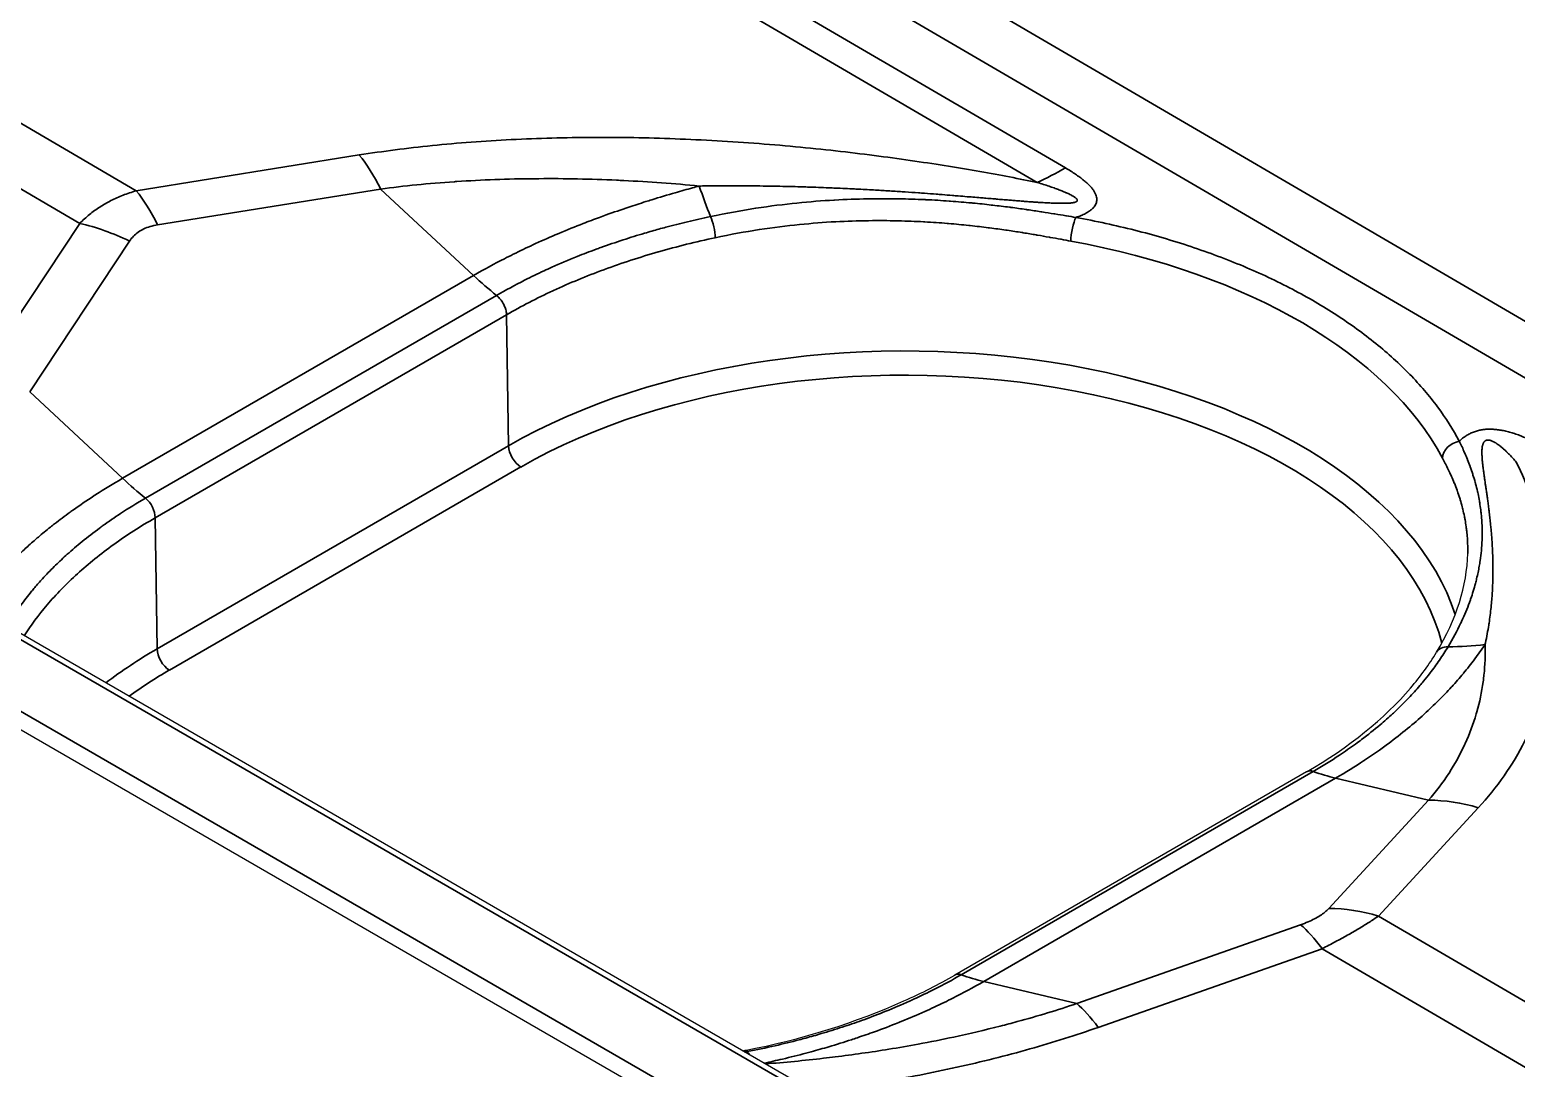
# Model space of a CAD drawing. Header units: millimetres. Extents: x 68 to 2000, y 100 to 2870.
# Drawn here: x 1213.49 to 1234.73, y 892.39 to 907.22 of the extents above; entities that cross this region are included whole.
import ezdxf

# ---------------------------------------------------------------- set-up
doc = ezdxf.new("R2010")
doc.units = ezdxf.units.MM
doc.header["$LTSCALE"] = 10
doc.layers.add('_Sichtbarkanten', color=7, linetype='Continuous', lineweight=25)
doc.layers.add('Sichtbar schmal (ISO)', color=7, linetype='Continuous', lineweight=35)

msp = doc.modelspace()

# ---------------------------------------------------------------- linework, layer by layer
at = {"layer": '_Sichtbarkanten'}
for p, q in [((1444.933, 764.903), (1198.866, 906.97)), ((1443.376, 764.428), (1197.94, 906.131)), ((1231.735, 896.627), (1226.71, 893.726))]:
    msp.add_line(p, q, dxfattribs=at)
for points in [[(1233.591, 898.334), (1233.877, 898.805), (1234.026, 899.287), (1234.036, 899.742)], [(1223.681, 892.644), (1223.691, 892.645), (1223.701, 892.647), (1223.711, 892.649)]]:
    msp.add_open_spline(points, degree=3, dxfattribs=at)
for points, knots in [([(1231.735, 896.627), (1232.338, 896.976), (1232.846, 897.386), (1233.362, 897.989), (1233.486, 898.16), (1233.591, 898.334)], [0, 0, 0, 0, 0.5177613, 0.5177613, 0.7136359, 0.7136359, 0.7136359, 0.7136359]), ([(1223.711, 892.649), (1224.527, 892.808), (1225.304, 893.051), (1226.238, 893.47), (1226.482, 893.594), (1226.71, 893.726)], [0, 0, 0, 0, 0.5206183, 0.5206183, 0.716788, 0.716788, 0.716788, 0.716788])]:
    msp.add_open_spline(points, degree=3, knots=knots, dxfattribs=at)
at = {"layer": 'Sichtbar schmal (ISO)'}
for p, q in [((1306.095, 861.491), (1217.65, 913.099)), ((1305.74, 860.887), (1217.295, 912.495)), ((1216.402, 912.184), (1228.29, 905.249)), ((1215.998, 911.978), (1227.887, 905.042)), ((1215.015, 904.922), (1208.562, 908.687)), ((1214.208, 904.456), (1207.755, 908.221)), ((1444.808, 764.891), (1198.741, 906.958)), ((1197.845, 906.448), (1443.925, 764.374)), ((1218.202, 905.433), (1215.015, 904.922)), ((1218.507, 904.947), (1215.321, 904.436)), ((1218.507, 904.947), (1219.834, 903.713)), ((1214.208, 904.456), (1212.784, 902.305)), ((1214.918, 904.203), (1213.494, 902.053)), ((1219.834, 903.713), (1214.821, 900.818)), ((1220.161, 903.428), (1215.148, 900.533)), ((1220.306, 903.152), (1215.286, 900.253)), ((1220.334, 901.281), (1220.306, 903.152)), ((1213.494, 902.053), (1214.821, 900.818)), ((1220.334, 901.281), (1215.314, 898.383)), ((1220.511, 900.979), (1215.49, 898.08)), ((1215.314, 898.383), (1215.286, 900.253)), ((1226.8, 893.729), (1231.827, 896.631)), ((1232.149, 896.536), (1227.122, 893.634)), ((1233.477, 896.221), (1232.149, 896.536)), ((1232.052, 894.676), (1233.477, 896.221)), ((1232.762, 894.568), (1234.187, 896.114)), ((1280.423, 866.763), (1232.762, 894.568)), ((1228.45, 893.318), (1231.648, 894.443)), ((1228.756, 892.978), (1231.955, 894.102)), ((1279.616, 866.297), (1231.955, 894.102)), ((1228.45, 893.318), (1227.122, 893.634))]:
    msp.add_line(p, q, dxfattribs=at)
for centre, major_axis, ratio, start_param, end_param in [((1217.991, 903.294), (0.396, -2.468), 0.393811, 2.240031, 2.552528), ((1228.308, 909.32), (-2.52, -4.319), 0.574315, 0.673632, 0.787998), ((1214.804, 902.783), (0.396, -2.468), 0.393812, 2.240031, 2.552527), ((1223.54, 907.946), (-0.844, 4.928), 0.236304, 2.17315, 2.288704), ((1214.401, 902.55), (2.085, -1.38), 0.678392, 1.764791, 2.077288), ((1223.202, 904.385), (0.052, -0.244), 0.269782, 0.942111, 2.278228), ((1228.439, 904.338), (-0.045, -0.246), 0.238135, 3.782038, 5.332942), ((1225.993, 899.751), (8.042, -0.038), 0.580459, 0.30252, 1.27411), ((1220.868, 907.02), (-2.5, 4.33), 0.57735, 2.059502, 2.15499), ((1225.994, 898.014), (8.004, 0), 0.57735, 0.187422, 2.356194), ((1225.994, 897.813), (7.754, 0), 0.57735, 0.145717, 2.356194), ((1220.511, 901.183), (-0.125, 0.217), 0.57735, 0.802851, 2.356194), ((1233.915, 901.144), (-0.221, -0.117), 0.777395, 4.31652, 5.872305), ((1215.854, 904.125), (-2.5, 4.33), 0.57735, 2.059502, 2.15499), ((1215.111, 900.353), (0.121, -0.219), 0.577894, 0.813793, 2.165788), ((1220.974, 895.115), (-8.004, 0), 0.57735, 5.497787, 5.637259), ((1215.49, 898.284), (-0.125, 0.217), 0.57735, 0.802851, 2.356194), ((1233.805, 898.204), (-0.214, 0.13), 0.761329, 5.358067, 6.283188), ((1232.758, 902.572), (-4.437, 2.305), 0.780416, 2.165698, 2.280299), ((1220.974, 894.915), (-7.754, 0), 0.57735, 5.497787, 5.609846), ((1231.86, 896.411), (-0.125, 0.217), 0.589752, 5.690913, 6.283679), ((1231.151, 901.029), (-2.5, 4.33), 0.57735, 2.548763, 2.642415), ((1233.976, 893.975), (-1.838, 1.695), 0.802198, 5.25698, 5.569476), ((1232.551, 892.429), (-1.838, 1.695), 0.802198, 5.25698, 5.569476), ((1232.147, 892.196), (-0.829, 2.359), 0.270007, 5.552685, 5.865182), ((1226.123, 898.127), (-2.5, 4.33), 0.57735, 2.548763, 2.642415), ((1228.949, 891.072), (-0.829, 2.359), 0.270006, 5.552685, 5.865181), ((1223.759, 892.404), (-0.048, 0.245), 0.282003, 5.850874, 6.283188), ((1223.457, 897.202), (-0.846, 4.928), 0.236752, 2.715047, 2.741233)]:
    msp.add_ellipse(centre, major_axis=major_axis, ratio=ratio, start_param=start_param, end_param=end_param, dxfattribs=at)
for points, knots in [([(1227.887, 905.042), (1227.632, 905.093), (1227.36, 905.145), (1227.068, 905.196), (1226.777, 905.247), (1226.468, 905.298), (1226.136, 905.346), (1225.804, 905.395), (1225.45, 905.442), (1225.077, 905.484), (1224.704, 905.527), (1224.311, 905.565), (1223.913, 905.595), (1223.514, 905.626), (1223.109, 905.649), (1222.712, 905.664), (1222.316, 905.679), (1221.927, 905.686), (1221.537, 905.684), (1221.147, 905.682), (1220.757, 905.672), (1220.372, 905.653), (1219.988, 905.634), (1219.609, 905.605), (1219.246, 905.568), (1218.883, 905.531), (1218.536, 905.486), (1218.202, 905.433)], [0, 0, 0, 0, 0.111111, 0.111111, 0.111111, 0.222222, 0.222222, 0.222222, 0.333333, 0.333333, 0.333333, 0.444444, 0.444444, 0.444444, 0.555556, 0.555556, 0.555556, 0.666667, 0.666667, 0.666667, 0.777778, 0.777778, 0.777778, 0.888889, 0.888889, 0.888889, 1, 1, 1, 1]), ([(1223.059, 904.99), (1222.7, 905.024), (1222.34, 905.051), (1221.981, 905.068), (1221.946, 905.07), (1221.911, 905.072), (1221.877, 905.073), (1221.505, 905.09), (1221.135, 905.098), (1220.768, 905.095), (1220.746, 905.095), (1220.723, 905.095), (1220.7, 905.095), (1220.323, 905.092), (1219.95, 905.078), (1219.593, 905.054), (1219.582, 905.054), (1219.571, 905.053), (1219.56, 905.052), (1219.193, 905.027), (1218.842, 904.992), (1218.507, 904.947)], [0.0000012, 0.0000012, 0.0000012, 0.0000012, 0.2280253, 0.2280253, 0.2280253, 0.25, 0.25, 0.25, 0.4854101, 0.4854101, 0.4854101, 0.5, 0.5, 0.5, 0.7427016, 0.7427016, 0.7427016, 0.75, 0.75, 0.75, 1, 1, 1, 1]), ([(1228.29, 905.249), (1228.317, 905.233), (1228.342, 905.218), (1228.366, 905.203), (1228.389, 905.188), (1228.412, 905.173), (1228.433, 905.159), (1228.454, 905.145), (1228.474, 905.13), (1228.493, 905.117), (1228.512, 905.103), (1228.53, 905.089), (1228.547, 905.075), (1228.563, 905.062), (1228.579, 905.048), (1228.593, 905.035), (1228.608, 905.022), (1228.621, 905.009), (1228.633, 904.996), (1228.646, 904.983), (1228.657, 904.97), (1228.667, 904.958), (1228.677, 904.945), (1228.687, 904.933), (1228.695, 904.92), (1228.703, 904.908), (1228.71, 904.896), (1228.715, 904.884), (1228.721, 904.872), (1228.726, 904.86), (1228.729, 904.849), (1228.733, 904.838), (1228.735, 904.826), (1228.736, 904.816), (1228.738, 904.805), (1228.738, 904.794), (1228.737, 904.783), (1228.736, 904.773), (1228.734, 904.762), (1228.731, 904.752), (1228.728, 904.742), (1228.724, 904.732), (1228.718, 904.722), (1228.713, 904.712), (1228.706, 904.701), (1228.698, 904.691), (1228.689, 904.681), (1228.679, 904.67), (1228.667, 904.66), (1228.655, 904.65), (1228.642, 904.639), (1228.626, 904.629), (1228.611, 904.618), (1228.593, 904.608), (1228.574, 904.598), (1228.555, 904.588), (1228.534, 904.578), (1228.512, 904.569), (1228.489, 904.559), (1228.465, 904.55), (1228.44, 904.541)], [0, 0, 0, 0, 0.05, 0.05, 0.05, 0.1, 0.1, 0.1, 0.15, 0.15, 0.15, 0.2, 0.2, 0.2, 0.25, 0.25, 0.25, 0.3, 0.3, 0.3, 0.35, 0.35, 0.35, 0.4, 0.4, 0.4, 0.45, 0.45, 0.45, 0.5, 0.5, 0.5, 0.55, 0.55, 0.55, 0.6, 0.6, 0.6, 0.65, 0.65, 0.65, 0.7, 0.7, 0.7, 0.75, 0.75, 0.75, 0.8, 0.8, 0.8, 0.85, 0.85, 0.85, 0.9, 0.9, 0.9, 0.95, 0.95, 0.95, 1, 1, 1, 1]), ([(1215.015, 904.922), (1214.95, 904.903), (1214.887, 904.882), (1214.827, 904.859), (1214.767, 904.835), (1214.709, 904.81), (1214.654, 904.782), (1214.599, 904.753), (1214.546, 904.723), (1214.495, 904.69), (1214.444, 904.657), (1214.395, 904.621), (1214.347, 904.582), (1214.299, 904.543), (1214.253, 904.501), (1214.208, 904.456)], [0.000001, 0.000001, 0.000001, 0.000001, 0.2, 0.2, 0.2, 0.4, 0.4, 0.4, 0.6, 0.6, 0.6, 0.8, 0.8, 0.8, 1, 1, 1, 1]), ([(1223.059, 904.99), (1223.027, 904.981), (1222.996, 904.973), (1222.964, 904.964), (1222.881, 904.941), (1222.798, 904.918), (1222.716, 904.894), (1222.603, 904.862), (1222.491, 904.828), (1222.38, 904.794), (1222.35, 904.785), (1222.321, 904.776), (1222.293, 904.767), (1222.211, 904.741), (1222.131, 904.715), (1222.051, 904.688), (1221.943, 904.652), (1221.836, 904.615), (1221.728, 904.577), (1221.697, 904.565), (1221.666, 904.554), (1221.635, 904.543), (1221.557, 904.514), (1221.478, 904.485), (1221.398, 904.454), (1221.286, 904.41), (1221.171, 904.364), (1221.052, 904.314), (1221.035, 904.307), (1221.019, 904.3), (1221.002, 904.293), (1220.898, 904.248), (1220.791, 904.201), (1220.679, 904.149), (1220.589, 904.108), (1220.497, 904.063), (1220.401, 904.016), (1220.359, 903.995), (1220.317, 903.974), (1220.275, 903.952), (1220.134, 903.88), (1219.986, 903.8), (1219.834, 903.713)], [0.0000017, 0.0000017, 0.0000017, 0.0000017, 0.0305648, 0.0305648, 0.0305648, 0.1111111, 0.1111111, 0.1111111, 0.2222222, 0.2222222, 0.2222222, 0.251408, 0.251408, 0.251408, 0.3333333, 0.3333333, 0.3333333, 0.4444444, 0.4444444, 0.4444444, 0.4761558, 0.4761558, 0.4761558, 0.5555556, 0.5555556, 0.5555556, 0.6666667, 0.6666667, 0.6666667, 0.6818987, 0.6818987, 0.6818987, 0.7777778, 0.7777778, 0.7777778, 0.8553438, 0.8553438, 0.8553438, 0.8888889, 0.8888889, 0.8888889, 1, 1, 1, 1]), ([(1227.887, 905.042), (1227.917, 905.033), (1227.947, 905.023), (1227.975, 905.014), (1228.003, 905.005), (1228.029, 904.996), (1228.055, 904.987), (1228.08, 904.978), (1228.104, 904.97), (1228.127, 904.962), (1228.15, 904.953), (1228.171, 904.945), (1228.192, 904.938), (1228.193, 904.937), (1228.195, 904.936), (1228.197, 904.936), (1228.215, 904.928), (1228.233, 904.922), (1228.249, 904.915), (1228.251, 904.914), (1228.253, 904.913), (1228.255, 904.912), (1228.271, 904.906), (1228.286, 904.899), (1228.3, 904.893), (1228.302, 904.892), (1228.304, 904.892), (1228.306, 904.891), (1228.32, 904.885), (1228.333, 904.879), (1228.345, 904.873), (1228.347, 904.872), (1228.348, 904.871), (1228.35, 904.87), (1228.362, 904.865), (1228.372, 904.859), (1228.382, 904.854), (1228.384, 904.853), (1228.386, 904.852), (1228.387, 904.851), (1228.396, 904.846), (1228.405, 904.841), (1228.412, 904.836), (1228.414, 904.835), (1228.415, 904.834), (1228.417, 904.833), (1228.424, 904.829), (1228.43, 904.824), (1228.435, 904.82), (1228.436, 904.819), (1228.437, 904.818), (1228.439, 904.817), (1228.443, 904.813), (1228.447, 904.809), (1228.45, 904.806), (1228.451, 904.805), (1228.452, 904.804), (1228.453, 904.803), (1228.455, 904.799), (1228.457, 904.796), (1228.458, 904.793), (1228.459, 904.792), (1228.459, 904.791), (1228.459, 904.79), (1228.46, 904.787), (1228.46, 904.784), (1228.459, 904.781), (1228.459, 904.78), (1228.458, 904.779), (1228.458, 904.778), (1228.457, 904.776), (1228.455, 904.773), (1228.452, 904.771), (1228.451, 904.77), (1228.45, 904.769), (1228.448, 904.768), (1228.445, 904.766), (1228.441, 904.764), (1228.436, 904.762), (1228.434, 904.761), (1228.432, 904.76), (1228.429, 904.759), (1228.423, 904.757), (1228.417, 904.755), (1228.409, 904.754), (1228.405, 904.753), (1228.402, 904.752), (1228.397, 904.752), (1228.389, 904.75), (1228.38, 904.749), (1228.37, 904.748), (1228.365, 904.747), (1228.359, 904.747), (1228.353, 904.746), (1228.343, 904.746), (1228.331, 904.745), (1228.319, 904.744), (1228.312, 904.744), (1228.305, 904.744), (1228.297, 904.743), (1228.284, 904.743), (1228.271, 904.743), (1228.257, 904.743), (1228.248, 904.743), (1228.239, 904.743), (1228.23, 904.743), (1228.216, 904.743), (1228.201, 904.743), (1228.185, 904.743), (1228.175, 904.744), (1228.164, 904.744), (1228.153, 904.744), (1228.137, 904.745), (1228.121, 904.745), (1228.104, 904.746), (1228.092, 904.746), (1228.079, 904.747), (1228.066, 904.748), (1228.049, 904.748), (1228.032, 904.749), (1228.015, 904.75), (1228, 904.751), (1227.986, 904.752), (1227.971, 904.753), (1227.953, 904.754), (1227.935, 904.755), (1227.916, 904.756), (1227.9, 904.757), (1227.883, 904.758), (1227.865, 904.759), (1227.847, 904.761), (1227.827, 904.762), (1227.807, 904.763), (1227.789, 904.765), (1227.769, 904.766), (1227.749, 904.768), (1227.729, 904.769), (1227.709, 904.771), (1227.688, 904.772), (1227.666, 904.774), (1227.644, 904.776), (1227.621, 904.778), (1227.6, 904.779), (1227.578, 904.781), (1227.556, 904.783), (1227.532, 904.785), (1227.506, 904.787), (1227.48, 904.789), (1227.458, 904.791), (1227.435, 904.793), (1227.412, 904.795), (1227.383, 904.797), (1227.354, 904.799), (1227.324, 904.802), (1227.301, 904.804), (1227.277, 904.806), (1227.252, 904.808), (1227.22, 904.811), (1227.187, 904.813), (1227.153, 904.816), (1227.128, 904.818), (1227.103, 904.82), (1227.078, 904.823), (1227.041, 904.826), (1227.003, 904.829), (1226.964, 904.832), (1226.938, 904.834), (1226.912, 904.836), (1226.885, 904.838), (1226.844, 904.842), (1226.8, 904.845), (1226.756, 904.849), (1226.729, 904.851), (1226.702, 904.853), (1226.674, 904.856), (1226.627, 904.859), (1226.578, 904.863), (1226.527, 904.867), (1226.5, 904.869), (1226.471, 904.871), (1226.443, 904.874), (1226.389, 904.878), (1226.333, 904.882), (1226.276, 904.886), (1226.248, 904.888), (1226.218, 904.89), (1226.189, 904.892), (1226.128, 904.897), (1226.065, 904.901), (1226.001, 904.905), (1225.971, 904.907), (1225.941, 904.909), (1225.911, 904.911), (1225.842, 904.916), (1225.772, 904.92), (1225.698, 904.925), (1225.668, 904.926), (1225.638, 904.928), (1225.606, 904.93), (1225.529, 904.935), (1225.45, 904.939), (1225.367, 904.943), (1225.336, 904.945), (1225.305, 904.947), (1225.274, 904.948), (1225.187, 904.953), (1225.097, 904.957), (1225.004, 904.961), (1224.973, 904.962), (1224.941, 904.963), (1224.909, 904.965), (1224.812, 904.969), (1224.71, 904.972), (1224.605, 904.976), (1224.574, 904.977), (1224.542, 904.978), (1224.51, 904.979), (1224.399, 904.982), (1224.285, 904.985), (1224.165, 904.987), (1224.133, 904.988), (1224.1, 904.988), (1224.068, 904.989), (1223.941, 904.991), (1223.809, 904.992), (1223.673, 904.993), (1223.642, 904.993), (1223.61, 904.993), (1223.578, 904.993), (1223.436, 904.994), (1223.293, 904.993), (1223.145, 904.991), (1223.117, 904.991), (1223.088, 904.99), (1223.059, 904.99)], [0, 0, 0, 0, 0.02439, 0.02439, 0.02439, 0.04878, 0.04878, 0.04878, 0.073171, 0.073171, 0.073171, 0.097561, 0.097561, 0.097561, 0.099591, 0.099591, 0.099591, 0.121951, 0.121951, 0.121951, 0.124489, 0.124489, 0.124489, 0.146341, 0.146341, 0.146341, 0.149386, 0.149386, 0.149386, 0.170732, 0.170732, 0.170732, 0.17428, 0.17428, 0.17428, 0.195122, 0.195122, 0.195122, 0.19918, 0.19918, 0.19918, 0.219512, 0.219512, 0.219512, 0.224081, 0.224081, 0.224081, 0.243902, 0.243902, 0.243902, 0.248985, 0.248985, 0.248985, 0.268293, 0.268293, 0.268293, 0.273886, 0.273886, 0.273886, 0.292683, 0.292683, 0.292683, 0.298793, 0.298793, 0.298793, 0.317073, 0.317073, 0.317073, 0.323702, 0.323702, 0.323702, 0.341463, 0.341463, 0.341463, 0.348571, 0.348571, 0.348571, 0.365854, 0.365854, 0.365854, 0.373457, 0.373457, 0.373457, 0.390244, 0.390244, 0.390244, 0.398353, 0.398353, 0.398353, 0.414634, 0.414634, 0.414634, 0.423252, 0.423252, 0.423252, 0.439024, 0.439024, 0.439024, 0.448154, 0.448154, 0.448154, 0.463415, 0.463415, 0.463415, 0.473047, 0.473047, 0.473047, 0.487805, 0.487805, 0.487805, 0.497953, 0.497953, 0.497953, 0.512195, 0.512195, 0.512195, 0.522851, 0.522851, 0.522851, 0.536585, 0.536585, 0.536585, 0.547745, 0.547745, 0.547745, 0.560976, 0.560976, 0.560976, 0.57264, 0.57264, 0.57264, 0.585366, 0.585366, 0.585366, 0.597537, 0.597537, 0.597537, 0.609756, 0.609756, 0.609756, 0.622434, 0.622434, 0.622434, 0.634146, 0.634146, 0.634146, 0.647332, 0.647332, 0.647332, 0.658537, 0.658537, 0.658537, 0.672229, 0.672229, 0.672229, 0.682927, 0.682927, 0.682927, 0.697126, 0.697126, 0.697126, 0.707317, 0.707317, 0.707317, 0.722023, 0.722023, 0.722023, 0.731707, 0.731707, 0.731707, 0.74692, 0.74692, 0.74692, 0.756098, 0.756098, 0.756098, 0.771817, 0.771817, 0.771817, 0.780488, 0.780488, 0.780488, 0.796715, 0.796715, 0.796715, 0.804878, 0.804878, 0.804878, 0.821612, 0.821612, 0.821612, 0.829268, 0.829268, 0.829268, 0.846509, 0.846509, 0.846509, 0.853659, 0.853659, 0.853659, 0.871406, 0.871406, 0.871406, 0.878049, 0.878049, 0.878049, 0.896305, 0.896305, 0.896305, 0.902439, 0.902439, 0.902439, 0.921195, 0.921195, 0.921195, 0.926829, 0.926829, 0.926829, 0.946091, 0.946091, 0.946091, 0.95122, 0.95122, 0.95122, 0.970978, 0.970978, 0.970978, 0.97561, 0.97561, 0.97561, 0.996034, 0.996034, 0.996034, 1, 1, 1, 1]), ([(1228.44, 904.541), (1228.396, 904.549), (1228.35, 904.556), (1228.3, 904.565), (1228.298, 904.565), (1228.295, 904.565), (1228.293, 904.566), (1228.245, 904.574), (1228.193, 904.582), (1228.139, 904.591), (1228.134, 904.592), (1228.13, 904.593), (1228.125, 904.593), (1228.071, 904.602), (1228.014, 904.611), (1227.954, 904.621), (1227.948, 904.621), (1227.942, 904.622), (1227.936, 904.623), (1227.875, 904.633), (1227.811, 904.642), (1227.744, 904.652), (1227.738, 904.653), (1227.731, 904.654), (1227.724, 904.655), (1227.656, 904.665), (1227.585, 904.675), (1227.51, 904.685), (1227.503, 904.686), (1227.496, 904.687), (1227.489, 904.687), (1227.414, 904.697), (1227.334, 904.707), (1227.251, 904.717), (1227.244, 904.718), (1227.237, 904.718), (1227.23, 904.719), (1227.145, 904.729), (1227.057, 904.738), (1226.965, 904.747), (1226.958, 904.748), (1226.951, 904.748), (1226.943, 904.749), (1226.849, 904.758), (1226.751, 904.766), (1226.647, 904.774), (1226.641, 904.774), (1226.634, 904.775), (1226.627, 904.775), (1226.522, 904.783), (1226.412, 904.79), (1226.296, 904.795), (1226.29, 904.795), (1226.283, 904.796), (1226.277, 904.796), (1226.159, 904.801), (1226.036, 904.805), (1225.906, 904.808), (1225.9, 904.808), (1225.895, 904.808), (1225.889, 904.808), (1225.757, 904.81), (1225.618, 904.81), (1225.472, 904.807), (1225.468, 904.807), (1225.464, 904.807), (1225.46, 904.807), (1225.311, 904.804), (1225.154, 904.799), (1224.989, 904.79), (1224.987, 904.789), (1224.985, 904.789), (1224.983, 904.789), (1224.815, 904.78), (1224.639, 904.766), (1224.454, 904.747), (1224.268, 904.728), (1224.074, 904.704), (1223.867, 904.673), (1223.866, 904.672), (1223.864, 904.672), (1223.862, 904.672), (1223.658, 904.64), (1223.442, 904.602), (1223.218, 904.554)], [0, 0, 0, 0, 0.063706, 0.063706, 0.063706, 0.066667, 0.066667, 0.066667, 0.128031, 0.128031, 0.128031, 0.133333, 0.133333, 0.133333, 0.193704, 0.193704, 0.193704, 0.2, 0.2, 0.2, 0.260558, 0.260558, 0.260558, 0.266667, 0.266667, 0.266667, 0.32772, 0.32772, 0.32772, 0.333333, 0.333333, 0.333333, 0.394825, 0.394825, 0.394825, 0.4, 0.4, 0.4, 0.461986, 0.461986, 0.461986, 0.466667, 0.466667, 0.466667, 0.529228, 0.529228, 0.529228, 0.533333, 0.533333, 0.533333, 0.596557, 0.596557, 0.596557, 0.6, 0.6, 0.6, 0.663987, 0.663987, 0.663987, 0.666667, 0.666667, 0.666667, 0.731535, 0.731535, 0.731535, 0.733333, 0.733333, 0.733333, 0.799214, 0.799214, 0.799214, 0.8, 0.8, 0.8, 0.866667, 0.866667, 0.866667, 0.933333, 0.933333, 0.933333, 0.933889, 0.933889, 0.933889, 1, 1, 1, 1]), ([(1215.321, 904.436), (1215.283, 904.43), (1215.212, 904.414), (1215.12, 904.379), (1215.041, 904.333), (1214.973, 904.276), (1214.935, 904.229), (1214.918, 904.203)], [0.0000019, 0.0000019, 0.0000019, 0.0000019, 0.2, 0.4, 0.6, 0.8, 1, 1, 1, 1]), ([(1223.218, 904.554), (1223.109, 904.531), (1222.999, 904.506), (1222.891, 904.48), (1222.787, 904.455), (1222.684, 904.429), (1222.581, 904.402), (1222.515, 904.384), (1222.449, 904.366), (1222.383, 904.347), (1222.347, 904.337), (1222.311, 904.327), (1222.276, 904.316), (1222.173, 904.286), (1222.071, 904.254), (1221.97, 904.221), (1221.863, 904.186), (1221.757, 904.15), (1221.652, 904.112), (1221.63, 904.104), (1221.607, 904.096), (1221.585, 904.088), (1221.493, 904.054), (1221.403, 904.019), (1221.313, 903.984), (1221.19, 903.934), (1221.068, 903.883), (1220.95, 903.83), (1220.913, 903.813), (1220.877, 903.797), (1220.841, 903.78), (1220.747, 903.736), (1220.655, 903.692), (1220.564, 903.646), (1220.426, 903.576), (1220.291, 903.503), (1220.161, 903.428)], [0.0000001, 0.0000001, 0.0000001, 0.0000001, 0.0967736, 0.0967736, 0.0967736, 0.1896415, 0.1896415, 0.1896415, 0.25, 0.25, 0.25, 0.2826357, 0.2826357, 0.2826357, 0.377559, 0.377559, 0.377559, 0.4782707, 0.4782707, 0.4782707, 0.5, 0.5, 0.5, 0.5888571, 0.5888571, 0.5888571, 0.7119633, 0.7119633, 0.7119633, 0.75, 0.75, 0.75, 0.8487301, 0.8487301, 0.8487301, 1, 1, 1, 1]), ([(1228.365, 904.203), (1228.322, 904.211), (1228.276, 904.22), (1228.227, 904.229), (1228.225, 904.229), (1228.223, 904.23), (1228.22, 904.23), (1228.173, 904.239), (1228.123, 904.248), (1228.07, 904.257), (1228.065, 904.258), (1228.061, 904.259), (1228.056, 904.26), (1228.003, 904.269), (1227.948, 904.279), (1227.89, 904.289), (1227.884, 904.29), (1227.878, 904.291), (1227.871, 904.292), (1227.812, 904.302), (1227.75, 904.313), (1227.685, 904.323), (1227.679, 904.324), (1227.672, 904.325), (1227.666, 904.326), (1227.6, 904.337), (1227.53, 904.348), (1227.458, 904.358), (1227.451, 904.359), (1227.445, 904.36), (1227.438, 904.361), (1227.364, 904.372), (1227.287, 904.382), (1227.206, 904.393), (1227.199, 904.394), (1227.193, 904.394), (1227.186, 904.395), (1227.104, 904.406), (1227.018, 904.416), (1226.928, 904.425), (1226.921, 904.426), (1226.915, 904.427), (1226.908, 904.428), (1226.816, 904.437), (1226.721, 904.446), (1226.62, 904.455), (1226.614, 904.455), (1226.607, 904.456), (1226.6, 904.456), (1226.498, 904.465), (1226.391, 904.472), (1226.279, 904.478), (1226.273, 904.479), (1226.266, 904.479), (1226.26, 904.479), (1226.146, 904.485), (1226.026, 904.49), (1225.899, 904.493), (1225.894, 904.493), (1225.889, 904.493), (1225.884, 904.493), (1225.755, 904.496), (1225.62, 904.497), (1225.478, 904.495), (1225.474, 904.495), (1225.47, 904.495), (1225.466, 904.495), (1225.321, 904.493), (1225.169, 904.489), (1225.008, 904.48), (1225.006, 904.48), (1225.004, 904.48), (1225.002, 904.48), (1224.839, 904.471), (1224.668, 904.458), (1224.488, 904.44), (1224.307, 904.422), (1224.118, 904.399), (1223.917, 904.368), (1223.916, 904.368), (1223.914, 904.368), (1223.912, 904.367), (1223.714, 904.337), (1223.504, 904.299), (1223.286, 904.252)], [0.0000001, 0.0000001, 0.0000001, 0.0000001, 0.0637059, 0.0637059, 0.0637059, 0.0666667, 0.0666667, 0.0666667, 0.1280292, 0.1280292, 0.1280292, 0.1333333, 0.1333333, 0.1333333, 0.1937027, 0.1937027, 0.1937027, 0.2, 0.2, 0.2, 0.260556, 0.260556, 0.260556, 0.2666667, 0.2666667, 0.2666667, 0.3277189, 0.3277189, 0.3277189, 0.3333333, 0.3333333, 0.3333333, 0.3948234, 0.3948234, 0.3948234, 0.4, 0.4, 0.4, 0.461985, 0.461985, 0.461985, 0.4666667, 0.4666667, 0.4666667, 0.5292264, 0.5292264, 0.5292264, 0.5333333, 0.5333333, 0.5333333, 0.5965557, 0.5965557, 0.5965557, 0.6, 0.6, 0.6, 0.6639862, 0.6639862, 0.6639862, 0.6666667, 0.6666667, 0.6666667, 0.7315337, 0.7315337, 0.7315337, 0.7333333, 0.7333333, 0.7333333, 0.7992135, 0.7992135, 0.7992135, 0.8, 0.8, 0.8, 0.8666667, 0.8666667, 0.8666667, 0.9333333, 0.9333333, 0.9333333, 0.9338878, 0.9338878, 0.9338878, 1, 1, 1, 1]), ([(1233.916, 901.348), (1233.828, 901.514), (1233.621, 901.839), (1233.222, 902.306), (1232.738, 902.746), (1232.176, 903.153), (1231.542, 903.523), (1230.843, 903.851), (1230.088, 904.134), (1229.285, 904.368), (1228.726, 904.489), (1228.44, 904.541)], [0, 0, 0, 0, 0.1111111, 0.2222222, 0.3333333, 0.4444444, 0.5555556, 0.6666667, 0.7777778, 0.8888889, 1, 1, 1, 1]), ([(1223.286, 904.252), (1223.012, 904.194), (1222.742, 904.126), (1222.478, 904.051), (1222.476, 904.05), (1222.474, 904.05), (1222.472, 904.049), (1222.209, 903.974), (1221.953, 903.89), (1221.705, 903.799), (1221.701, 903.798), (1221.697, 903.797), (1221.694, 903.795), (1221.446, 903.704), (1221.206, 903.605), (1220.977, 903.499), (1220.974, 903.497), (1220.971, 903.496), (1220.968, 903.495), (1220.737, 903.387), (1220.516, 903.273), (1220.306, 903.152)], [0, 0, 0, 0, 0.247921, 0.247921, 0.247921, 0.25, 0.25, 0.25, 0.496304, 0.496304, 0.496304, 0.5, 0.5, 0.5, 0.746976, 0.746976, 0.746976, 0.75, 0.75, 0.75, 1, 1, 1, 1]), ([(1220.161, 903.428), (1220.177, 903.415), (1220.193, 903.401), (1220.207, 903.384), (1220.221, 903.368), (1220.235, 903.35), (1220.247, 903.331), (1220.253, 903.32), (1220.259, 903.31), (1220.265, 903.299), (1220.27, 903.29), (1220.274, 903.28), (1220.278, 903.271), (1220.287, 903.251), (1220.293, 903.23), (1220.298, 903.21), (1220.303, 903.19), (1220.306, 903.17), (1220.306, 903.152)], [0, 0, 0, 0, 0.2, 0.2, 0.2, 0.4, 0.4, 0.4, 0.507726, 0.507726, 0.507726, 0.6, 0.6, 0.6, 0.8, 0.8, 0.8, 1, 1, 1, 1]), ([(1235.133, 901.257), (1235.105, 901.273), (1235.049, 901.304), (1234.969, 901.346), (1234.891, 901.383), (1234.815, 901.415), (1234.741, 901.444), (1234.669, 901.467), (1234.599, 901.487), (1234.53, 901.502), (1234.463, 901.512), (1234.399, 901.518), (1234.338, 901.519), (1234.282, 901.516), (1234.229, 901.509), (1234.175, 901.497), (1234.119, 901.479), (1234.064, 901.455), (1234.012, 901.425), (1233.962, 901.389), (1233.931, 901.362), (1233.916, 901.348)], [0, 0, 0, 0, 0.0526316, 0.1052632, 0.1578947, 0.2105263, 0.2631579, 0.3157895, 0.3684211, 0.4210526, 0.4736842, 0.5263158, 0.5789474, 0.6315789, 0.6842105, 0.7368421, 0.7894737, 0.8421053, 0.8947368, 0.9473684, 1, 1, 1, 1]), ([(1233.755, 898.412), (1233.825, 898.528), (1233.884, 898.639), (1233.934, 898.744), (1233.939, 898.753), (1233.943, 898.763), (1233.947, 898.772), (1233.992, 898.867), (1234.029, 898.958), (1234.061, 899.044), (1234.067, 899.061), (1234.073, 899.078), (1234.078, 899.094), (1234.105, 899.171), (1234.128, 899.245), (1234.146, 899.316), (1234.152, 899.339), (1234.158, 899.361), (1234.163, 899.383), (1234.178, 899.445), (1234.191, 899.505), (1234.201, 899.562), (1234.206, 899.589), (1234.21, 899.616), (1234.214, 899.642), (1234.221, 899.691), (1234.227, 899.739), (1234.231, 899.785), (1234.234, 899.816), (1234.236, 899.845), (1234.238, 899.874), (1234.24, 899.913), (1234.242, 899.951), (1234.242, 899.988), (1234.243, 900.02), (1234.243, 900.052), (1234.242, 900.083), (1234.242, 900.113), (1234.241, 900.143), (1234.239, 900.171), (1234.238, 900.206), (1234.235, 900.239), (1234.232, 900.271), (1234.23, 900.294), (1234.228, 900.317), (1234.225, 900.339), (1234.221, 900.374), (1234.217, 900.408), (1234.211, 900.441), (1234.209, 900.458), (1234.206, 900.475), (1234.203, 900.492), (1234.197, 900.527), (1234.19, 900.562), (1234.183, 900.596), (1234.18, 900.608), (1234.178, 900.62), (1234.175, 900.631), (1234.167, 900.667), (1234.158, 900.702), (1234.149, 900.736), (1234.147, 900.744), (1234.145, 900.752), (1234.143, 900.759), (1234.133, 900.796), (1234.122, 900.83), (1234.111, 900.864), (1234.11, 900.868), (1234.109, 900.872), (1234.107, 900.876), (1234.096, 900.913), (1234.084, 900.947), (1234.072, 900.981), (1234.071, 900.982), (1234.071, 900.983), (1234.071, 900.984), (1234.058, 901.018), (1234.046, 901.05), (1234.034, 901.082), (1234.033, 901.083), (1234.032, 901.085), (1234.032, 901.087), (1234.019, 901.117), (1234.007, 901.147), (1233.995, 901.175), (1233.994, 901.177), (1233.993, 901.18), (1233.992, 901.183), (1233.979, 901.211), (1233.967, 901.239), (1233.955, 901.265), (1233.955, 901.266), (1233.954, 901.268), (1233.953, 901.27), (1233.94, 901.297), (1233.928, 901.323), (1233.916, 901.348)], [0, 0, 0, 0, 0.057475, 0.057475, 0.057475, 0.0625, 0.0625, 0.0625, 0.114892, 0.114892, 0.114892, 0.125, 0.125, 0.125, 0.172446, 0.172446, 0.172446, 0.1875, 0.1875, 0.1875, 0.230103, 0.230103, 0.230103, 0.25, 0.25, 0.25, 0.287856, 0.287856, 0.287856, 0.3125, 0.3125, 0.3125, 0.345699, 0.345699, 0.345699, 0.375, 0.375, 0.375, 0.403617, 0.403617, 0.403617, 0.4375, 0.4375, 0.4375, 0.461605, 0.461605, 0.461605, 0.5, 0.5, 0.5, 0.519654, 0.519654, 0.519654, 0.5625, 0.5625, 0.5625, 0.577754, 0.577754, 0.577754, 0.625, 0.625, 0.625, 0.635857, 0.635857, 0.635857, 0.6875, 0.6875, 0.6875, 0.693885, 0.693885, 0.693885, 0.75, 0.75, 0.75, 0.751922, 0.751922, 0.751922, 0.809348, 0.809348, 0.809348, 0.8125, 0.8125, 0.8125, 0.869313, 0.869313, 0.869313, 0.875, 0.875, 0.875, 0.93366, 0.93366, 0.93366, 0.9375, 0.9375, 0.9375, 1, 1, 1, 1]), ([(1234.73, 901.05), (1234.714, 901.068), (1234.699, 901.085), (1234.684, 901.101), (1234.669, 901.117), (1234.655, 901.132), (1234.641, 901.147), (1234.627, 901.161), (1234.613, 901.175), (1234.6, 901.188), (1234.599, 901.189), (1234.598, 901.19), (1234.597, 901.191), (1234.584, 901.203), (1234.572, 901.214), (1234.56, 901.225), (1234.559, 901.226), (1234.558, 901.227), (1234.557, 901.228), (1234.545, 901.238), (1234.534, 901.248), (1234.523, 901.258), (1234.522, 901.259), (1234.52, 901.26), (1234.519, 901.261), (1234.508, 901.27), (1234.498, 901.278), (1234.488, 901.286), (1234.486, 901.287), (1234.484, 901.288), (1234.483, 901.29), (1234.473, 901.297), (1234.463, 901.304), (1234.454, 901.31), (1234.452, 901.311), (1234.451, 901.312), (1234.449, 901.314), (1234.44, 901.32), (1234.431, 901.325), (1234.423, 901.33), (1234.421, 901.331), (1234.419, 901.332), (1234.417, 901.333), (1234.409, 901.338), (1234.401, 901.342), (1234.393, 901.345), (1234.391, 901.346), (1234.389, 901.347), (1234.387, 901.348), (1234.38, 901.351), (1234.373, 901.354), (1234.367, 901.356), (1234.365, 901.357), (1234.363, 901.357), (1234.361, 901.358), (1234.355, 901.36), (1234.349, 901.361), (1234.343, 901.362), (1234.341, 901.362), (1234.339, 901.362), (1234.337, 901.363), (1234.332, 901.363), (1234.327, 901.363), (1234.322, 901.363), (1234.321, 901.363), (1234.319, 901.363), (1234.317, 901.363), (1234.313, 901.362), (1234.308, 901.362), (1234.304, 901.36), (1234.302, 901.36), (1234.301, 901.359), (1234.299, 901.359), (1234.295, 901.357), (1234.291, 901.355), (1234.287, 901.353), (1234.285, 901.351), (1234.283, 901.35), (1234.282, 901.349), (1234.278, 901.346), (1234.275, 901.343), (1234.272, 901.339), (1234.27, 901.337), (1234.269, 901.335), (1234.267, 901.333), (1234.264, 901.328), (1234.262, 901.324), (1234.259, 901.319), (1234.258, 901.316), (1234.256, 901.313), (1234.255, 901.31), (1234.253, 901.305), (1234.251, 901.299), (1234.25, 901.293), (1234.249, 901.289), (1234.248, 901.285), (1234.247, 901.281), (1234.245, 901.275), (1234.244, 901.268), (1234.243, 901.262), (1234.242, 901.257), (1234.242, 901.252), (1234.241, 901.247), (1234.24, 901.24), (1234.24, 901.232), (1234.239, 901.225), (1234.239, 901.219), (1234.239, 901.213), (1234.239, 901.207), (1234.238, 901.199), (1234.238, 901.191), (1234.238, 901.183), (1234.238, 901.176), (1234.239, 901.169), (1234.239, 901.162), (1234.239, 901.154), (1234.239, 901.145), (1234.24, 901.137), (1234.24, 901.129), (1234.24, 901.121), (1234.241, 901.113), (1234.242, 901.104), (1234.242, 901.095), (1234.243, 901.086), (1234.244, 901.077), (1234.245, 901.068), (1234.245, 901.059), (1234.246, 901.05), (1234.247, 901.041), (1234.248, 901.031), (1234.249, 901.021), (1234.25, 901.011), (1234.252, 901), (1234.253, 900.99), (1234.254, 900.981), (1234.255, 900.971), (1234.257, 900.959), (1234.258, 900.947), (1234.26, 900.935), (1234.261, 900.925), (1234.262, 900.915), (1234.264, 900.904), (1234.266, 900.891), (1234.267, 900.877), (1234.269, 900.863), (1234.271, 900.853), (1234.272, 900.842), (1234.274, 900.832), (1234.276, 900.817), (1234.278, 900.801), (1234.281, 900.785), (1234.282, 900.774), (1234.284, 900.763), (1234.285, 900.752), (1234.288, 900.735), (1234.291, 900.717), (1234.293, 900.699), (1234.295, 900.688), (1234.297, 900.677), (1234.298, 900.665), (1234.301, 900.646), (1234.304, 900.626), (1234.307, 900.605), (1234.309, 900.593), (1234.31, 900.582), (1234.312, 900.57), (1234.315, 900.548), (1234.318, 900.525), (1234.322, 900.501), (1234.323, 900.49), (1234.325, 900.478), (1234.326, 900.465), (1234.33, 900.44), (1234.333, 900.414), (1234.337, 900.388), (1234.338, 900.376), (1234.34, 900.363), (1234.341, 900.351), (1234.345, 900.322), (1234.348, 900.293), (1234.352, 900.263), (1234.353, 900.251), (1234.354, 900.238), (1234.356, 900.226), (1234.359, 900.194), (1234.363, 900.16), (1234.366, 900.126), (1234.367, 900.114), (1234.368, 900.102), (1234.37, 900.089), (1234.373, 900.053), (1234.376, 900.016), (1234.379, 899.978), (1234.38, 899.966), (1234.381, 899.954), (1234.382, 899.941), (1234.384, 899.901), (1234.387, 899.86), (1234.389, 899.818), (1234.39, 899.806), (1234.39, 899.794), (1234.391, 899.781), (1234.393, 899.737), (1234.394, 899.69), (1234.395, 899.642), (1234.396, 899.631), (1234.396, 899.619), (1234.396, 899.607), (1234.397, 899.557), (1234.397, 899.504), (1234.396, 899.45), (1234.396, 899.439), (1234.396, 899.427), (1234.396, 899.416), (1234.395, 899.359), (1234.393, 899.3), (1234.39, 899.239), (1234.389, 899.228), (1234.389, 899.217), (1234.388, 899.206), (1234.384, 899.142), (1234.379, 899.075), (1234.372, 899.006), (1234.371, 898.996), (1234.37, 898.986), (1234.369, 898.975), (1234.362, 898.903), (1234.353, 898.828), (1234.341, 898.749), (1234.339, 898.74), (1234.338, 898.731), (1234.336, 898.722), (1234.324, 898.64), (1234.308, 898.555), (1234.289, 898.467), (1234.288, 898.459), (1234.286, 898.451), (1234.284, 898.443)], [0, 0, 0, 0, 0.0243902, 0.0243902, 0.0243902, 0.0487805, 0.0487805, 0.0487805, 0.0731707, 0.0731707, 0.0731707, 0.0748527, 0.0748527, 0.0748527, 0.097561, 0.097561, 0.097561, 0.0998044, 0.0998044, 0.0998044, 0.1219512, 0.1219512, 0.1219512, 0.1247568, 0.1247568, 0.1247568, 0.1463415, 0.1463415, 0.1463415, 0.1497076, 0.1497076, 0.1497076, 0.1707317, 0.1707317, 0.1707317, 0.1746549, 0.1746549, 0.1746549, 0.195122, 0.195122, 0.195122, 0.1996031, 0.1996031, 0.1996031, 0.2195122, 0.2195122, 0.2195122, 0.2245607, 0.2245607, 0.2245607, 0.2439024, 0.2439024, 0.2439024, 0.2495163, 0.2495163, 0.2495163, 0.2682927, 0.2682927, 0.2682927, 0.2745076, 0.2745076, 0.2745076, 0.2926829, 0.2926829, 0.2926829, 0.2994542, 0.2994542, 0.2994542, 0.3170732, 0.3170732, 0.3170732, 0.3243392, 0.3243392, 0.3243392, 0.3414634, 0.3414634, 0.3414634, 0.3493108, 0.3493108, 0.3493108, 0.3658537, 0.3658537, 0.3658537, 0.3742643, 0.3742643, 0.3742643, 0.3902439, 0.3902439, 0.3902439, 0.399219, 0.399219, 0.399219, 0.4146341, 0.4146341, 0.4146341, 0.4241565, 0.4241565, 0.4241565, 0.4390244, 0.4390244, 0.4390244, 0.449109, 0.449109, 0.449109, 0.4634146, 0.4634146, 0.4634146, 0.4740687, 0.4740687, 0.4740687, 0.4878049, 0.4878049, 0.4878049, 0.4990241, 0.4990241, 0.4990241, 0.5121951, 0.5121951, 0.5121951, 0.5239691, 0.5239691, 0.5239691, 0.5365854, 0.5365854, 0.5365854, 0.5489171, 0.5489171, 0.5489171, 0.5609756, 0.5609756, 0.5609756, 0.5738678, 0.5738678, 0.5738678, 0.5853659, 0.5853659, 0.5853659, 0.5988178, 0.5988178, 0.5988178, 0.6097561, 0.6097561, 0.6097561, 0.6237689, 0.6237689, 0.6237689, 0.6341463, 0.6341463, 0.6341463, 0.6487211, 0.6487211, 0.6487211, 0.6585366, 0.6585366, 0.6585366, 0.6736706, 0.6736706, 0.6736706, 0.6829268, 0.6829268, 0.6829268, 0.6986202, 0.6986202, 0.6986202, 0.7073171, 0.7073171, 0.7073171, 0.7235703, 0.7235703, 0.7235703, 0.7317073, 0.7317073, 0.7317073, 0.7485199, 0.7485199, 0.7485199, 0.7560976, 0.7560976, 0.7560976, 0.7734737, 0.7734737, 0.7734737, 0.7804878, 0.7804878, 0.7804878, 0.7984279, 0.7984279, 0.7984279, 0.804878, 0.804878, 0.804878, 0.8233753, 0.8233753, 0.8233753, 0.8292683, 0.8292683, 0.8292683, 0.8483223, 0.8483223, 0.8483223, 0.8536585, 0.8536585, 0.8536585, 0.8732732, 0.8732732, 0.8732732, 0.8780488, 0.8780488, 0.8780488, 0.8982245, 0.8982245, 0.8982245, 0.902439, 0.902439, 0.902439, 0.9231763, 0.9231763, 0.9231763, 0.9268293, 0.9268293, 0.9268293, 0.9481264, 0.9481264, 0.9481264, 0.9512195, 0.9512195, 0.9512195, 0.9730811, 0.9730811, 0.9730811, 0.9756098, 0.9756098, 0.9756098, 0.9980195, 0.9980195, 0.9980195, 0.9999998, 0.9999998, 0.9999998, 0.9999998]), ([(1234.036, 899.742), (1234.036, 899.757), (1234.036, 899.772), (1234.036, 899.787), (1234.037, 899.818), (1234.036, 899.849), (1234.035, 899.879), (1234.034, 899.908), (1234.033, 899.937), (1234.031, 899.964), (1234.028, 899.998), (1234.025, 900.03), (1234.022, 900.061), (1234.019, 900.083), (1234.017, 900.105), (1234.014, 900.126), (1234.009, 900.161), (1234.004, 900.194), (1233.998, 900.226), (1233.995, 900.242), (1233.992, 900.258), (1233.989, 900.274), (1233.982, 900.309), (1233.974, 900.342), (1233.966, 900.375), (1233.964, 900.386), (1233.961, 900.398), (1233.958, 900.409), (1233.949, 900.444), (1233.939, 900.478), (1233.929, 900.51), (1233.927, 900.518), (1233.925, 900.525), (1233.922, 900.533), (1233.911, 900.568), (1233.9, 900.602), (1233.888, 900.634), (1233.887, 900.638), (1233.886, 900.642), (1233.884, 900.646), (1233.872, 900.681), (1233.859, 900.715), (1233.846, 900.747), (1233.845, 900.748), (1233.845, 900.749), (1233.844, 900.75), (1233.831, 900.783), (1233.818, 900.814), (1233.804, 900.845), (1233.803, 900.846), (1233.803, 900.848), (1233.802, 900.85), (1233.789, 900.879), (1233.775, 900.908), (1233.762, 900.935), (1233.761, 900.938), (1233.76, 900.941), (1233.759, 900.943), (1233.745, 900.971), (1233.732, 900.998), (1233.719, 901.023), (1233.718, 901.025), (1233.717, 901.027), (1233.716, 901.028), (1233.703, 901.055), (1233.689, 901.081), (1233.676, 901.105)], [0.3320369, 0.3320369, 0.3320369, 0.3320369, 0.3456988, 0.3456988, 0.3456988, 0.375, 0.375, 0.375, 0.4036172, 0.4036172, 0.4036172, 0.4375, 0.4375, 0.4375, 0.4616046, 0.4616046, 0.4616046, 0.5, 0.5, 0.5, 0.5196538, 0.5196538, 0.5196538, 0.5625, 0.5625, 0.5625, 0.577754, 0.577754, 0.577754, 0.625, 0.625, 0.625, 0.6358573, 0.6358573, 0.6358573, 0.6875, 0.6875, 0.6875, 0.693885, 0.693885, 0.693885, 0.75, 0.75, 0.75, 0.7519216, 0.7519216, 0.7519216, 0.8093478, 0.8093478, 0.8093478, 0.8125, 0.8125, 0.8125, 0.8693122, 0.8693122, 0.8693122, 0.875, 0.875, 0.875, 0.9336609, 0.9336609, 0.9336609, 0.9375, 0.9375, 0.9375, 1, 1, 1, 1]), ([(1234.187, 896.114), (1234.321, 896.259), (1234.444, 896.411), (1234.555, 896.57), (1234.666, 896.73), (1234.766, 896.896), (1234.853, 897.068), (1234.939, 897.241), (1235.014, 897.42), (1235.074, 897.603), (1235.134, 897.786), (1235.181, 897.975), (1235.214, 898.167), (1235.247, 898.359), (1235.266, 898.556), (1235.27, 898.755), (1235.275, 898.955), (1235.265, 899.157), (1235.241, 899.36), (1235.217, 899.562), (1235.179, 899.764), (1235.13, 899.96), (1235.08, 900.157), (1235.02, 900.347), (1234.952, 900.529), (1234.884, 900.711), (1234.809, 900.884), (1234.73, 901.05)], [0, 0, 0, 0, 0.1111111, 0.1111111, 0.1111111, 0.2222222, 0.2222222, 0.2222222, 0.3333333, 0.3333333, 0.3333333, 0.4444444, 0.4444444, 0.4444444, 0.5555556, 0.5555556, 0.5555556, 0.6666667, 0.6666667, 0.6666667, 0.7777778, 0.7777778, 0.7777778, 0.8888889, 0.8888889, 0.8888889, 0.9999999, 0.9999999, 0.9999999, 0.9999999]), ([(1214.821, 900.818), (1214.682, 900.738), (1214.556, 900.66), (1214.44, 900.586), (1214.429, 900.579), (1214.418, 900.572), (1214.408, 900.565), (1214.303, 900.497), (1214.208, 900.432), (1214.12, 900.369), (1214.103, 900.357), (1214.087, 900.346), (1214.071, 900.334), (1213.992, 900.277), (1213.919, 900.222), (1213.85, 900.168), (1213.83, 900.153), (1213.811, 900.137), (1213.792, 900.122), (1213.73, 900.073), (1213.672, 900.026), (1213.618, 899.979), (1213.597, 899.961), (1213.576, 899.944), (1213.556, 899.926), (1213.506, 899.883), (1213.458, 899.84), (1213.412, 899.798), (1213.391, 899.779), (1213.371, 899.76), (1213.351, 899.741), (1213.308, 899.7), (1213.266, 899.66), (1213.226, 899.619), (1213.206, 899.599), (1213.186, 899.579), (1213.166, 899.559), (1213.126, 899.518), (1213.086, 899.476), (1213.047, 899.434), (1213.029, 899.415), (1213.011, 899.395), (1212.994, 899.375), (1212.951, 899.327), (1212.909, 899.279), (1212.868, 899.231), (1212.856, 899.217), (1212.844, 899.202), (1212.832, 899.188), (1212.78, 899.125), (1212.731, 899.062), (1212.683, 898.999)], [0, 0, 0, 0, 0.101638, 0.101638, 0.101638, 0.111111, 0.111111, 0.111111, 0.204522, 0.204522, 0.204522, 0.222222, 0.222222, 0.222222, 0.308469, 0.308469, 0.308469, 0.333333, 0.333333, 0.333333, 0.413699, 0.413699, 0.413699, 0.444444, 0.444444, 0.444444, 0.520849, 0.520849, 0.520849, 0.555556, 0.555556, 0.555556, 0.629682, 0.629682, 0.629682, 0.666667, 0.666667, 0.666667, 0.742251, 0.742251, 0.742251, 0.777778, 0.777778, 0.777778, 0.863645, 0.863645, 0.863645, 0.888889, 0.888889, 0.888889, 1, 1, 1, 1]), ([(1215.148, 900.533), (1215.024, 900.462), (1214.905, 900.389), (1214.79, 900.314), (1214.704, 900.257), (1214.621, 900.2), (1214.539, 900.142), (1214.523, 900.13), (1214.507, 900.119), (1214.492, 900.107), (1214.406, 900.044), (1214.322, 899.98), (1214.242, 899.914), (1214.169, 899.854), (1214.098, 899.794), (1214.029, 899.732), (1214.023, 899.726), (1214.016, 899.72), (1214.009, 899.714), (1213.952, 899.662), (1213.897, 899.61), (1213.843, 899.557), (1213.786, 899.5), (1213.731, 899.442), (1213.677, 899.384), (1213.639, 899.342), (1213.601, 899.299), (1213.565, 899.256), (1213.55, 899.239), (1213.536, 899.221), (1213.521, 899.204), (1213.467, 899.138), (1213.416, 899.072), (1213.368, 899.005), (1213.313, 898.93), (1213.262, 898.855), (1213.215, 898.779)], [0, 0, 0, 0, 0.1433317, 0.1433317, 0.1433317, 0.25, 0.25, 0.25, 0.2710539, 0.2710539, 0.2710539, 0.3854819, 0.3854819, 0.3854819, 0.4898033, 0.4898033, 0.4898033, 0.5, 0.5, 0.5, 0.5875475, 0.5875475, 0.5875475, 0.6817628, 0.6817628, 0.6817628, 0.75, 0.75, 0.75, 0.7779936, 0.7779936, 0.7779936, 0.8824416, 0.8824416, 0.8824416, 0.9999992, 0.9999992, 0.9999992, 0.9999992]), ([(1215.286, 900.253), (1215.076, 900.132), (1214.878, 900.005), (1214.693, 899.872), (1214.508, 899.738), (1214.335, 899.599), (1214.176, 899.455), (1214.017, 899.311), (1213.872, 899.161), (1213.742, 899.009), (1213.619, 898.865), (1213.511, 898.719), (1213.416, 898.57)], [0, 0, 0, 0, 0.25, 0.25, 0.25, 0.5, 0.5, 0.5, 0.75, 0.75, 0.75, 0.9860232, 0.9860232, 0.9860232, 0.9860232]), ([(1231.827, 896.631), (1231.957, 896.706), (1232.082, 896.784), (1232.203, 896.864), (1232.282, 896.917), (1232.359, 896.97), (1232.434, 897.024), (1232.463, 897.045), (1232.491, 897.066), (1232.52, 897.087), (1232.611, 897.156), (1232.699, 897.227), (1232.784, 897.298), (1232.846, 897.35), (1232.905, 897.403), (1232.963, 897.457), (1232.977, 897.469), (1232.991, 897.482), (1233.004, 897.495), (1233.069, 897.556), (1233.131, 897.618), (1233.191, 897.68), (1233.247, 897.739), (1233.301, 897.799), (1233.353, 897.859), (1233.371, 897.88), (1233.389, 897.901), (1233.406, 897.922), (1233.438, 897.96), (1233.469, 897.999), (1233.498, 898.038), (1233.545, 898.098), (1233.589, 898.158), (1233.631, 898.219), (1233.675, 898.283), (1233.716, 898.347), (1233.755, 898.412)], [0, 0, 0, 0, 0.1511745, 0.1511745, 0.1511745, 0.25, 0.25, 0.25, 0.2878367, 0.2878367, 0.2878367, 0.4108273, 0.4108273, 0.4108273, 0.5, 0.5, 0.5, 0.521296, 0.521296, 0.521296, 0.6219285, 0.6219285, 0.6219285, 0.7168528, 0.7168528, 0.7168528, 0.75, 0.75, 0.75, 0.8099122, 0.8099122, 0.8099122, 0.9029114, 0.9029114, 0.9029114, 0.9999993, 0.9999993, 0.9999993, 0.9999993]), ([(1234.284, 898.443), (1234.236, 898.373), (1234.186, 898.303), (1234.135, 898.235), (1234.134, 898.234), (1234.133, 898.233), (1234.132, 898.232), (1234.082, 898.166), (1234.03, 898.1), (1233.976, 898.035), (1233.975, 898.034), (1233.974, 898.033), (1233.974, 898.032), (1233.92, 897.968), (1233.865, 897.905), (1233.808, 897.842), (1233.806, 897.84), (1233.804, 897.838), (1233.801, 897.835), (1233.745, 897.773), (1233.686, 897.712), (1233.624, 897.651), (1233.622, 897.648), (1233.619, 897.646), (1233.617, 897.643), (1233.554, 897.58), (1233.488, 897.517), (1233.417, 897.453), (1233.416, 897.451), (1233.414, 897.45), (1233.412, 897.448), (1233.339, 897.382), (1233.261, 897.314), (1233.176, 897.244), (1233.091, 897.174), (1232.999, 897.102), (1232.898, 897.026), (1232.895, 897.024), (1232.892, 897.022), (1232.889, 897.02), (1232.79, 896.946), (1232.682, 896.87), (1232.561, 896.791), (1232.557, 896.788), (1232.553, 896.786), (1232.549, 896.783), (1232.428, 896.704), (1232.295, 896.621), (1232.149, 896.536)], [0, 0, 0, 0, 0.111111, 0.111111, 0.111111, 0.11267, 0.11267, 0.11267, 0.220675, 0.220675, 0.220675, 0.222222, 0.222222, 0.222222, 0.329386, 0.329386, 0.329386, 0.333333, 0.333333, 0.333333, 0.440102, 0.440102, 0.440102, 0.444444, 0.444444, 0.444444, 0.552829, 0.552829, 0.552829, 0.555556, 0.555556, 0.555556, 0.666667, 0.666667, 0.666667, 0.777778, 0.777778, 0.777778, 0.781096, 0.781096, 0.781096, 0.888889, 0.888889, 0.888889, 0.892494, 0.892494, 0.892494, 1, 1, 1, 1]), ([(1233.477, 896.221), (1233.582, 896.343), (1233.678, 896.47), (1233.764, 896.603), (1233.766, 896.605), (1233.767, 896.608), (1233.769, 896.61), (1233.853, 896.74), (1233.928, 896.876), (1233.993, 897.016), (1233.995, 897.021), (1233.998, 897.026), (1234, 897.032), (1234.063, 897.168), (1234.115, 897.309), (1234.158, 897.453), (1234.161, 897.463), (1234.164, 897.472), (1234.166, 897.482), (1234.206, 897.622), (1234.237, 897.766), (1234.257, 897.912), (1234.259, 897.926), (1234.26, 897.94), (1234.262, 897.955), (1234.28, 898.097), (1234.288, 898.241), (1234.285, 898.387), (1234.285, 898.405), (1234.285, 898.424), (1234.284, 898.443)], [0, 0, 0, 0, 0.196594, 0.196594, 0.196594, 0.2, 0.2, 0.2, 0.392801, 0.392801, 0.392801, 0.4, 0.4, 0.4, 0.587574, 0.587574, 0.587574, 0.6, 0.6, 0.6, 0.782197, 0.782197, 0.782197, 0.8, 0.8, 0.8, 0.977177, 0.977177, 0.977177, 1, 1, 1, 1]), ([(1231.648, 894.443), (1231.687, 894.456), (1231.758, 894.484), (1231.849, 894.527), (1231.929, 894.573), (1231.997, 894.622), (1232.035, 894.657), (1232.052, 894.676)], [0.0000017, 0.0000017, 0.0000017, 0.0000017, 0.2, 0.4, 0.6, 0.8, 1, 1, 1, 1]), ([(1231.955, 894.102), (1232.021, 894.135), (1232.084, 894.168), (1232.144, 894.2), (1232.204, 894.231), (1232.261, 894.263), (1232.316, 894.293), (1232.371, 894.324), (1232.424, 894.355), (1232.475, 894.385), (1232.526, 894.416), (1232.575, 894.446), (1232.623, 894.476), (1232.671, 894.507), (1232.717, 894.538), (1232.762, 894.568)], [0.0000009, 0.0000009, 0.0000009, 0.0000009, 0.2, 0.2, 0.2, 0.4, 0.4, 0.4, 0.6, 0.6, 0.6, 0.8, 0.8, 0.8, 1, 1, 1, 1]), ([(1223.745, 892.632), (1223.878, 892.658), (1224.01, 892.686), (1224.141, 892.716), (1224.257, 892.743), (1224.372, 892.771), (1224.486, 892.801), (1224.518, 892.81), (1224.549, 892.818), (1224.58, 892.826), (1224.654, 892.846), (1224.727, 892.867), (1224.8, 892.889), (1224.902, 892.919), (1225.002, 892.95), (1225.101, 892.982), (1225.194, 893.013), (1225.286, 893.044), (1225.377, 893.077), (1225.387, 893.08), (1225.397, 893.084), (1225.407, 893.088), (1225.514, 893.126), (1225.62, 893.167), (1225.724, 893.209), (1225.838, 893.255), (1225.95, 893.302), (1226.06, 893.352), (1226.08, 893.361), (1226.101, 893.37), (1226.121, 893.379), (1226.222, 893.426), (1226.321, 893.474), (1226.418, 893.523), (1226.549, 893.589), (1226.677, 893.658), (1226.8, 893.729)], [0, 0, 0, 0, 0.117316, 0.117316, 0.117316, 0.221559, 0.221559, 0.221559, 0.25, 0.25, 0.25, 0.31765, 0.31765, 0.31765, 0.411827, 0.411827, 0.411827, 0.5, 0.5, 0.5, 0.509587, 0.509587, 0.509587, 0.613981, 0.613981, 0.613981, 0.728548, 0.728548, 0.728548, 0.75, 0.75, 0.75, 0.85646, 0.85646, 0.85646, 1, 1, 1, 1]), ([(1227.122, 893.634), (1226.971, 893.547), (1226.823, 893.468), (1226.682, 893.397), (1226.64, 893.376), (1226.599, 893.355), (1226.558, 893.335), (1226.462, 893.289), (1226.369, 893.245), (1226.279, 893.205), (1226.166, 893.155), (1226.058, 893.109), (1225.953, 893.066), (1225.938, 893.06), (1225.923, 893.054), (1225.907, 893.048), (1225.788, 893), (1225.674, 892.956), (1225.562, 892.916), (1225.479, 892.886), (1225.398, 892.858), (1225.317, 892.831), (1225.289, 892.821), (1225.261, 892.812), (1225.233, 892.803), (1225.125, 892.768), (1225.019, 892.734), (1224.911, 892.702), (1224.827, 892.678), (1224.742, 892.654), (1224.657, 892.63), (1224.632, 892.624), (1224.607, 892.617), (1224.583, 892.61), (1224.472, 892.581), (1224.36, 892.553), (1224.246, 892.526), (1224.16, 892.506), (1224.073, 892.486), (1223.986, 892.467)], [0, 0, 0, 0, 0.1111111, 0.1111111, 0.1111111, 0.144216, 0.144216, 0.144216, 0.2222222, 0.2222222, 0.2222222, 0.3191986, 0.3191986, 0.3191986, 0.3333333, 0.3333333, 0.3333333, 0.4444444, 0.4444444, 0.4444444, 0.5268926, 0.5268926, 0.5268926, 0.5555556, 0.5555556, 0.5555556, 0.6666667, 0.6666667, 0.6666667, 0.7529128, 0.7529128, 0.7529128, 0.7777778, 0.7777778, 0.7777778, 0.8888889, 0.8888889, 0.8888889, 0.9736403, 0.9736403, 0.9736403, 0.9736403]), ([(1226.8, 893.729), (1226.784, 893.735), (1226.769, 893.738), (1226.755, 893.738), (1226.741, 893.738), (1226.728, 893.735), (1226.716, 893.73), (1226.714, 893.729), (1226.712, 893.728), (1226.71, 893.726)], [0, 0, 0, 0, 0.2, 0.2, 0.2, 0.4, 0.4, 0.4, 0.4355746, 0.4355746, 0.4355746, 0.4355746]), ([(1224.003, 892.457), (1224.28, 892.479), (1224.558, 892.505), (1224.835, 892.537), (1224.89, 892.544), (1224.946, 892.55), (1225.001, 892.557), (1225.255, 892.589), (1225.51, 892.625), (1225.765, 892.666), (1225.905, 892.689), (1226.046, 892.714), (1226.187, 892.74), (1226.356, 892.771), (1226.526, 892.805), (1226.694, 892.841), (1226.918, 892.889), (1227.14, 892.941), (1227.358, 892.997), (1227.44, 893.017), (1227.52, 893.039), (1227.6, 893.06), (1227.894, 893.14), (1228.177, 893.226), (1228.45, 893.318)], [0.0212861, 0.0212861, 0.0212861, 0.0212861, 0.2, 0.2, 0.2, 0.2356374, 0.2356374, 0.2356374, 0.4, 0.4, 0.4, 0.4907176, 0.4907176, 0.4907176, 0.6, 0.6, 0.6, 0.7456871, 0.7456871, 0.7456871, 0.8, 0.8, 0.8, 1, 1, 1, 1]), ([(1224.691, 892.061), (1225.02, 892.101), (1225.346, 892.148), (1225.675, 892.203), (1226.029, 892.262), (1226.385, 892.33), (1226.738, 892.409), (1227.092, 892.487), (1227.442, 892.575), (1227.78, 892.67), (1228.117, 892.765), (1228.442, 892.868), (1228.756, 892.978)], [0.6072613, 0.6072613, 0.6072613, 0.6072613, 0.7, 0.7, 0.7, 0.8, 0.8, 0.8, 0.9, 0.9, 0.9, 1, 1, 1, 1])]:
    msp.add_open_spline(points, degree=3, knots=knots, dxfattribs=at)
msp.add_open_spline([(1223.711, 892.626), (1223.722, 892.628), (1223.733, 892.63), (1223.745, 892.632)], degree=3, dxfattribs=at)

doc.saveas('drawing.dxf')
